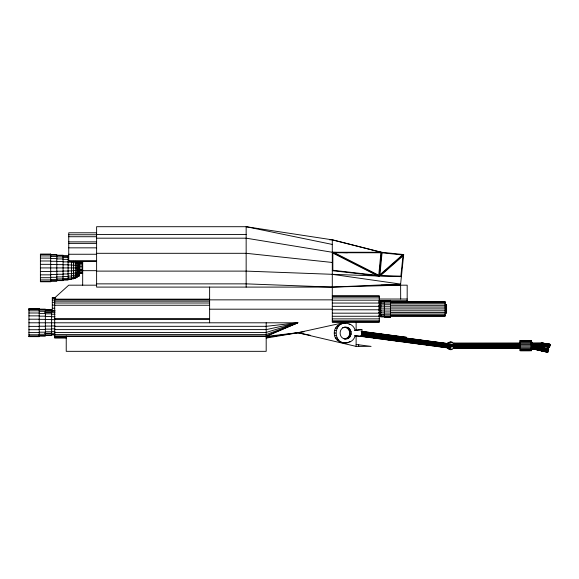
<?xml version="1.0" encoding="UTF-8"?>
<svg xmlns="http://www.w3.org/2000/svg" width="579" height="579" viewBox="0 0 579 579"><rect width="100%" height="100%" fill="white"/><g stroke="black" fill="none" stroke-linecap="round" stroke-linejoin="round"><path stroke-width="0.87" d="M406.393 338.1L406.27 337.282L361.187 331.304M449.174 345.547L361.549 333.917L361.68 332.636L451.084 344.498L451.099 344.027L361.926 332.136M542.523 350.679L547.98 352.039L548.675 348.992L547.524 352.119L532.115 348.601L532.832 345.446M547.524 352.119C546.482 351.786 548.545 347.588 548.052 349.81M96.613 238.186L246.155 238.186L332.295 252.263L381.525 252.263L403.686 254.565L400.617 284.072L400.675 299.025M450.86 346.445L450.397 348.261L355.173 335.625C352.604 346.683 333.88 344.65 334.286 333.055C333.88 321.468 352.604 319.427 355.173 330.493L361.897 329.596L362.23 332.165L361.665 336.486L354.435 335.733M345.67 342.971C333.026 343.412 333.026 322.706 345.67 323.14M345.612 338.643C351.916 337.224 350.599 327.005 344.121 327.273C353.378 325.34 353.378 340.77 344.121 338.838L347.161 338.643M446.807 347.559C455.022 355.81 457.468 337.231 447.401 343.072M549.884 345.279L550.05 344.302L549.551 347.407L541.076 345.699L535.018 345.728M549.551 347.407L549.703 346.408M531.848 343.34L541.495 343.246L549.999 344.628L542.364 343.209M541.025 346.097L541.539 342.92L549.695 344.23L549.609 344.737M541.054 345.952L541.076 343.188M549.232 347.038L549.442 345.786M549.797 345.837L549.956 344.889L541.452 343.506M541.459 343.412L541.539 342.891L550.043 344.389M541.039 346.018L549.587 347.168M541.517 343.072L549.695 344.23L542.328 343.188M520.456 350.078L531.189 350.078L532.427 345.837L531.189 349.289L520.456 349.289M405.937 338.035L406.27 337.282M405.93 338.1L406.169 337.369M520.456 340.995L531.189 340.995C532.897 343.94 532.781 347.595 531.189 350.57L532.427 347.95L531.189 350.078L532.427 346.495L531.189 350.57L520.456 350.57M531.189 349.289L532.427 345.779L531.189 341.487L520.456 341.487M454.218 346.77L454.226 344.823M532.123 348.355L531.189 350.57L532.427 348.008L531.189 350.736L520.456 350.736L520.456 340.821M362.852 336.413C362.251 335.675 359.356 336.819 360.493 336.059L450.505 348.008M531.189 350.078L532.123 348.174M519.855 340.915L531.189 340.821L531.189 350.736L532.427 348.247M520.456 342.276L531.189 342.276L532.427 345.779L531.189 348.261L454.356 348.247M531.189 350.736C532.166 347.458 532.072 348.442 535.539 349.13M532.427 348.319L532.123 348.551L547.98 352.039M547.206 351.735L547.307 352.293L547.618 352.039M453.748 343.34L531.189 343.304L532.427 345.779L531.189 347.067L520.456 347.067M405.568 337.289L405.792 337.955M403.686 254.565L379.231 276.053L246.155 271.11L96.613 271.11M448.008 343.152L450.636 342.066M267.766 337.318L266.188 338.078L303.968 331.731M54.701 336.428L266.188 336.428L297.78 322.807L28.95 322.793M54.701 326.324L266.188 326.324L297.78 322.807L266.188 335.965L54.701 335.965M345.67 327.273C338.295 327.019 338.295 339.099 345.67 338.838M450.99 349.296L451.888 348.92M54.701 329.61L266.188 329.61L297.78 322.807L266.188 334.597L54.701 334.597M297.78 322.807L266.188 332.433L54.701 332.433M266.188 337.253L297.78 332.73L348.797 321.555M354.464 330.377L360.348 329.596M344.121 342.971L348.218 342.638M360.218 336.319L359.516 336.406L361.064 336.406M266.188 336.428L297.78 332.73L310.156 335.227M541.076 343.615L532.275 343.557L531.189 340.995L532.34 344.563L541.076 344.027L532.275 343.615M539.324 343.637L541.076 343.557M400.675 285.179L332.295 287.097L96.613 287.097L96.613 226.707L246.155 226.707L332.295 239.829L381.525 252.263L379.231 276.053L332.295 270.675M96.613 232.787L68.742 232.787L68.742 261.455L96.613 261.455M96.613 234.538L246.155 234.538M68.742 234.756L96.613 234.756M68.742 236.724L96.613 236.724M68.742 241.863L96.613 241.863M68.742 243.383L96.613 243.383M68.742 247.841L96.613 247.841M96.613 253.305L246.155 253.305L332.295 262.468M68.742 254.253L96.613 254.253M40.4 254.543L50.684 254.543M50.684 254.644L56.807 254.644L56.807 281.191L50.684 281.191M50.684 255.1L56.807 255.1M56.807 255.223L63.068 255.223L63.068 280.612L56.807 280.612M56.807 255.657L63.068 255.657M63.068 255.802L68.098 255.802L68.098 280.033L63.068 280.033M40.4 255.925L50.684 255.925M63.068 256.215L68.098 256.215M50.684 256.425L56.807 256.425M56.807 256.924L63.068 256.924M63.068 257.423L68.098 257.423M40.4 258.125L50.684 258.125M50.684 258.531L56.807 258.531M56.807 258.943L63.068 258.943M63.068 259.349L68.098 259.349M68.742 260.673L96.613 260.673M40.4 260.991L50.684 260.991M50.684 261.281L56.807 261.281M56.807 261.57L63.068 261.57M63.068 261.86L68.098 261.86M77.535 261.802L78.476 261.802L78.476 276.567L77.535 276.567M68.098 262.149L71.449 262.149L71.449 279.447L68.098 279.447M78.476 262.207L82.674 262.273M71.449 262.439L73.562 262.439M79.576 262.468L82.674 262.468M73.562 262.728L75.357 262.728M75.357 263.004L76.609 263.004M79.576 263.032L82.674 263.032M76.609 263.307L77.535 263.307M77.535 263.59L78.476 263.59M78.476 263.879L82.674 263.93M40.4 264.335L50.684 264.335M50.684 264.48L56.807 264.48M56.807 264.632L63.068 264.632M63.068 264.784L68.098 264.784M68.098 264.936L71.449 264.936M71.449 265.081L73.562 265.081M79.576 265.095L82.674 265.095M73.562 265.233L75.357 265.233M75.357 265.377L76.609 265.377M76.609 265.529L77.535 265.529M77.535 265.681L78.476 265.681M78.476 265.826L79.576 265.826M79.576 266.456L82.674 266.456M40.4 267.918L82.674 267.918M79.576 270.74L82.674 270.74L79.576 269.38L82.674 269.38M78.476 270.009L79.576 270.009M77.535 270.154L78.476 270.154M76.609 270.306L77.535 270.306M75.357 270.458L76.609 270.458M73.562 270.603L75.357 270.603M96.613 270.675L82.674 270.675L79.576 269.38M71.449 270.755L73.562 270.755M68.098 270.9L71.449 270.9M63.068 271.052L68.098 271.052M56.807 271.204L63.068 271.204M50.684 271.348L56.807 271.348M40.4 271.5L50.684 271.5M82.674 271.906L78.476 271.949M77.535 272.239L78.476 272.239M76.609 272.528L77.535 272.528M75.357 272.832L76.609 272.832M79.576 272.803L82.674 272.803M73.562 273.107L75.357 273.107M79.576 273.368L82.674 273.368M71.449 273.397L73.562 273.397M79.576 273.563L82.674 273.563M68.098 273.686L71.449 273.686M78.476 273.621L79.576 273.621M63.068 273.976L68.098 273.976M77.535 274.033L78.476 274.033M56.807 274.265L63.068 274.265M76.609 274.439L77.535 274.439M50.684 274.555L56.807 274.555M40.4 274.844L50.684 274.844M75.357 274.866L76.609 274.866M78.476 274.909L79.576 274.909M73.562 275.257L75.357 275.257M77.535 275.409L78.476 275.409M71.449 275.669L73.562 275.669M78.476 275.713L79.576 275.713M76.609 275.908L77.535 275.908M78.476 275.988L79.576 275.988L79.576 262.207M68.098 276.074L71.449 276.074M77.535 276.27L78.476 276.27M63.068 276.487L68.098 276.487M75.357 276.422L76.609 276.422M76.609 276.827L77.535 276.827M56.807 276.892L63.068 276.892M73.562 276.907L75.357 276.907M76.609 277.146L77.535 277.146L77.535 261.397M50.684 277.298L56.807 277.298M71.449 277.406L73.562 277.406M75.357 277.406L76.609 277.406M40.4 277.71L50.684 277.71M75.357 277.739L76.609 277.739L76.609 261.397M68.098 277.906L71.449 277.906M73.562 277.942L75.357 277.942M73.562 278.296L75.357 278.296L75.357 261.295M63.068 278.412L68.098 278.412M71.449 278.506L73.562 278.506M56.807 278.912L63.068 278.912M71.449 278.875L73.562 278.875L73.562 261.295M68.098 279.056L71.449 279.056M50.684 279.411L56.807 279.411M63.068 279.621L68.098 279.621M40.4 279.91L50.684 279.91M56.807 280.178L63.068 280.178M50.684 280.735L56.807 280.735M40.4 281.293L50.684 281.293M96.613 283.862L246.155 283.862L332.295 287.097L400.617 284.072L332.295 274.352M96.613 285.179L68.742 285.179L55.613 297.063L55.613 299.148M381.076 285.179L407.182 285.179L407.182 302.339M332.295 295.703L379.267 295.703L379.267 322.141L356.128 322.141M332.295 296.368L379.267 296.368M55.613 297.534L52.305 297.534L52.305 311.603M52.305 297.635L55.613 297.649M332.295 297.896L379.267 297.896M52.305 298.453L55.613 298.453M379.267 299.025L407.182 299.025M209.62 299.148L54.701 299.162L54.701 338.078L66.23 338.078M54.701 299.85L332.295 299.85M52.305 300.06L54.781 300.06M332.295 300.175L379.267 300.175M390.543 300.617L384.376 300.617L384.376 317.212L390.543 317.212M379.267 300.74L407.182 300.74M390.543 300.899L380.714 300.964L380.714 316.872L390.543 316.923M54.701 301.16L209.62 301.16M380.714 301.232L384.376 301.232M379.209 301.312L380.714 301.312M379.209 301.565L380.714 301.565M390.637 301.652L445.164 301.666L445.164 316.177L384.376 316.098M384.376 301.731L390.543 301.731M378.608 301.905L381.083 301.905M390.637 301.905L445.164 301.912M380.714 302.028L384.376 302.028M379.209 302.325L380.714 302.325M52.305 302.339L54.781 302.339M390.637 302.629L445.164 302.629M54.701 303.005L209.62 303.005M332.295 303.049L379.267 303.049M384.376 303.049L390.543 303.049M380.714 303.295L384.376 303.295M379.209 303.534L380.714 303.534M390.637 303.78L445.164 303.78M384.376 304.764L390.543 304.764M445.164 304.778L446.583 304.771L446.583 313.065L445.164 313.051M380.714 304.938L384.376 304.938M445.164 304.909L446.583 304.909M52.305 305.133L54.781 305.133M379.209 305.111L380.714 305.111M54.701 305.249L209.62 305.249M378.608 305.285L381.083 305.285M390.637 305.285L446.583 305.328M445.164 305.98L446.583 305.98M332.295 306.327L379.267 306.327M384.376 306.761L390.543 306.761M380.714 306.856L384.376 306.856M445.164 306.841L446.583 306.841M378.608 307.036L381.083 307.036M390.637 307.036L445.164 307.036M445.164 307.84L446.583 307.84M52.305 308.252L54.781 308.252M28.95 308.947L39.234 308.947M378.608 308.911L446.583 308.911M28.95 309.034L39.234 309.034M39.234 309.135L45.357 309.135L45.357 336.066L39.234 336.066M209.62 309.193L332.295 309.193M28.95 309.418L39.234 309.418M39.234 309.526L45.357 309.526M39.234 309.591L45.357 309.591M45.357 309.714L51.618 309.714L51.618 335.487L45.357 335.487M332.295 309.779L379.267 309.779M39.234 309.975L45.357 309.975M445.164 309.982L446.583 309.982M45.357 310.149L51.618 310.098M45.357 310.532L51.618 310.532M51.618 310.677L54.969 310.677M28.95 310.8L39.234 310.8M378.608 310.793L381.083 310.793M390.637 310.793L445.164 310.793M380.714 310.966L384.376 310.966M445.164 310.981L446.583 310.981M51.618 311.089L54.969 311.089M384.376 311.061L390.543 311.061M39.234 311.299L45.357 311.299M45.357 311.799L51.618 311.799M445.164 311.842L446.583 311.842M44.54 312.298L54.969 312.298M378.608 312.537L381.083 312.537M390.637 312.537L446.583 312.501M379.209 312.711L380.714 312.711M380.714 312.884L384.376 312.884M445.164 312.913L446.583 312.913M28.95 313L39.234 313M384.376 313.058L390.543 313.058M332.295 313.174L379.267 313.174M39.234 313.413L45.357 313.413M45.357 313.818L51.618 313.818M390.637 314.042L445.164 314.042M51.618 314.223L54.969 314.223M379.209 314.288L380.714 314.288M380.714 314.535L384.376 314.535M384.376 314.773L390.543 314.773M390.637 315.193L445.164 315.193M379.209 315.497L380.714 315.497M380.714 315.794L384.376 315.794M28.95 315.866L39.234 315.866M378.608 315.924L381.083 315.924M390.637 315.924L445.164 315.931M39.234 316.156L45.357 316.156M332.295 316.272L380.714 316.257M45.357 316.445L51.618 316.445M379.209 316.525L380.714 316.51M380.714 316.597L384.376 316.59M51.618 316.735L54.969 316.735M54.701 318.754L209.62 318.754M332.295 318.877L379.267 318.877M28.95 319.21L39.234 319.21M54.701 319.268L209.62 319.268M39.234 319.362L45.357 319.362M45.357 319.507L51.618 319.507M51.618 319.659L54.969 319.659M332.295 320.802L379.267 320.802M332.295 321.917L379.267 321.917M356.128 322.09L332.295 322.09L332.295 239.829L329.603 239.815M341.581 323.48L343.13 323.48M339.207 324.472L340.756 324.472M349.043 324.472L350.592 324.472M51.618 325.926L54.969 325.926M45.357 326.078L51.618 326.078M337.166 326.049L338.715 326.049M39.234 326.23L45.357 326.23M28.95 326.375L39.234 326.375M342.638 327.468L344.187 327.468M345.612 327.468L347.161 327.468M335.603 328.098L337.152 328.098M346.995 328.047L348.544 328.047M51.618 328.85L54.969 328.85M348.182 328.966L349.73 328.966M45.357 329.14L51.618 329.14M39.234 329.429L45.357 329.429M359.725 329.683L361.897 329.596M28.95 329.719L39.234 329.719M349.094 330.168L350.642 330.168M334.619 330.493L336.167 330.493M51.618 331.362L54.969 331.362M349.665 331.557L351.214 331.557M45.357 331.767L51.618 331.767M39.234 332.18L45.357 332.18M28.95 332.585L39.234 332.585M334.286 333.055L335.834 333.055M349.861 333.055L351.41 333.055M44.54 333.287L54.969 333.287M45.357 333.786L51.618 333.786M39.234 334.286L45.357 334.286M51.618 334.496L54.969 334.524M349.665 334.553L351.214 334.553M28.95 334.785L39.234 334.785M51.618 334.908L54.969 334.908M45.357 335.053L51.618 335.103M334.619 335.625L336.167 335.625M349.094 335.95L350.642 335.95M28.95 336.167L39.234 336.167M28.95 336.261L39.234 336.261M348.182 337.144L349.73 337.144M54.701 337.557L66.23 337.557M335.603 338.013L337.152 338.013M346.995 338.064L348.544 338.064M337.166 340.068L338.715 340.068M339.207 341.646L340.756 341.646M349.043 341.646L350.592 341.646M341.581 342.638L343.13 342.638M519.855 343.202L453.748 343.188L453.748 348.218M531.848 343.188L541.495 343.188M453.748 343.39L520.456 343.347M531.848 343.39L541.076 343.39M454.356 343.557L520.456 343.557M541.076 345.178L532.383 345.178L531.189 340.995L532.26 343.347L541.076 343.347M454.356 343.615L520.456 343.615M454.356 344.027L520.456 344.027M541.076 344.027L532.304 344.035L531.189 340.995L532.275 343.557M356.128 344.483L371.074 346.387L356.128 346.387L297.78 332.73M520.456 344.498L531.189 344.498L532.427 345.779M454.356 344.563L520.456 344.563M532.34 344.563L541.076 344.563M454.356 344.787L448.008 344.787L448.008 346.77M454.356 345.178L520.456 345.178M535.206 345.439L541.076 345.439M454.356 345.837L541.076 345.779M454.356 346.495L520.456 346.495M447.415 346.77L454.356 346.77M454.356 347.103L520.456 347.103M454.356 347.617L520.456 347.617M454.356 348.008L520.456 348.008M520.456 348.319L454.356 348.319L454.356 343.246M529.771 350.657L519.855 350.657L519.855 348.182M401.385 276.653L379.231 276.053L332.295 252.263L347.465 252.741M360.384 336.319L361.665 336.486M344.121 323.14L345.822 323.364M361.26 331.391L406.342 337.369M406.386 337.629L361.911 331.724L364.256 332.078M366.927 332.433L368.7 332.672M370.48 332.911L373.151 333.258M375.214 333.533L377.595 333.851M379.375 334.09L381.438 334.358M383.826 334.676L385.889 334.952M388.27 335.27L390.333 335.538M392.721 335.856L394.784 336.131M396.564 336.37L399.228 336.725M401.616 337.036L403.679 337.311M405.785 338.179L447.951 343.673M408.861 338.657L411.546 339.012M413.334 339.251L428.532 341.263M430.32 341.501L432.998 341.856M434.786 342.095L437.471 342.45M439.258 342.688L446.409 343.637M361.629 333.258L448.356 344.766M361.455 334.582L449.072 346.206M361.339 335.205L450.751 347.067M361.224 335.733L450.628 347.595M364.64 336.652L367.035 336.971M368.823 337.21L371.798 337.6M373.296 337.803L376.263 338.194M377.761 338.397L380.446 338.751M382.234 338.99L384.919 339.345M386.707 339.584L388.784 339.859M391.172 340.177L393.858 340.532M395.037 340.691L397.722 341.045M399.51 341.284L402.195 341.639M403.983 341.871L406.371 342.189M408.159 342.428L411.133 342.826M412.632 343.021L414.709 343.296M417.104 343.615L419.782 343.969M421.57 344.208L423.654 344.483M426.043 344.802L428.12 345.077M429.908 345.316L433.193 345.75M434.38 345.909L437.065 346.264M438.853 346.503L441.531 346.857M443.029 347.053L445.714 347.414M541.51 343.144L549.999 344.628M541.365 343.998L549.876 345.388M541.278 344.57L549.789 345.952M541.184 345.127L549.695 346.517M541.104 345.612L549.616 346.995M541.908 346.018L549.565 347.262M542.306 343.318L543.942 343.586M545.57 343.854L549.645 344.527M542.711 345.967L544.34 346.235M545.968 346.503L548.414 346.908M332.295 244.432L246.155 226.707L246.155 287.097M534.591 345.786L548.559 348.898M548.675 348.992L534.699 345.88L548.219 349.065M534.757 346.17L539.121 347.147M540.866 347.53L548.726 349.282M534.916 346.148L546.279 348.768M533.628 348.819L539.751 350.23M541.495 350.628L544.991 351.439M531.486 348.478L547.22 352.104M531.573 348.667L547.444 352.271M533.679 345.641L548.103 348.999M532.673 345.591L547.944 349.144M534.707 346.177L548.277 349.34M532.492 345.931L547.763 349.484M532.311 346.416L547.582 349.969M532.159 346.98L547.43 350.541M532.05 347.552L547.321 351.113M532.007 348.059L547.278 351.612M540.062 350.1L547.698 351.88M532.029 348.42L547.3 351.981M332.295 239.829L380.968 252.263M450.99 342.109L452.662 343.072M449.673 349.376L447.415 347.639M532.383 345.178L531.189 340.995M531.189 340.821L532.26 343.347M531.189 341.487L532.05 343.723M529.771 341.407L529.771 340.742L519.855 340.742L519.855 343.738M453.263 344.787L453.263 346.77M452.496 344.787L452.496 346.77M451.598 344.787L451.598 346.77M450.636 344.787L450.636 346.77M449.673 344.787L449.673 346.77M448.776 344.787L448.776 346.77M390.543 300.269L390.543 317.56M358.683 344.483L358.683 346.387M356.128 321.475L356.128 330.464M356.128 335.639L356.128 346.387M266.188 322.793L266.188 351.33L66.23 351.33L66.23 335.965M209.62 287.097L209.62 322.793M82.674 261.455L82.674 285.179M380.924 252.748L378.753 275.249L334.365 252.748L380.924 252.748M382.039 252.813L379.925 274.736L402.448 254.941L382.039 252.813M402.984 255.882L400.871 276.147L380.541 275.597L402.984 255.882M50.684 254.065L40.4 254.065L40.4 281.763L50.684 281.763L50.684 254.065M39.234 308.564L28.95 308.564L28.95 336.645L39.234 336.645L39.234 308.564M45.357 335.61L39.234 335.61L45.357 335.682M376.683 275.293L332.838 270.27L332.838 253.074L376.683 275.293"/></g></svg>
